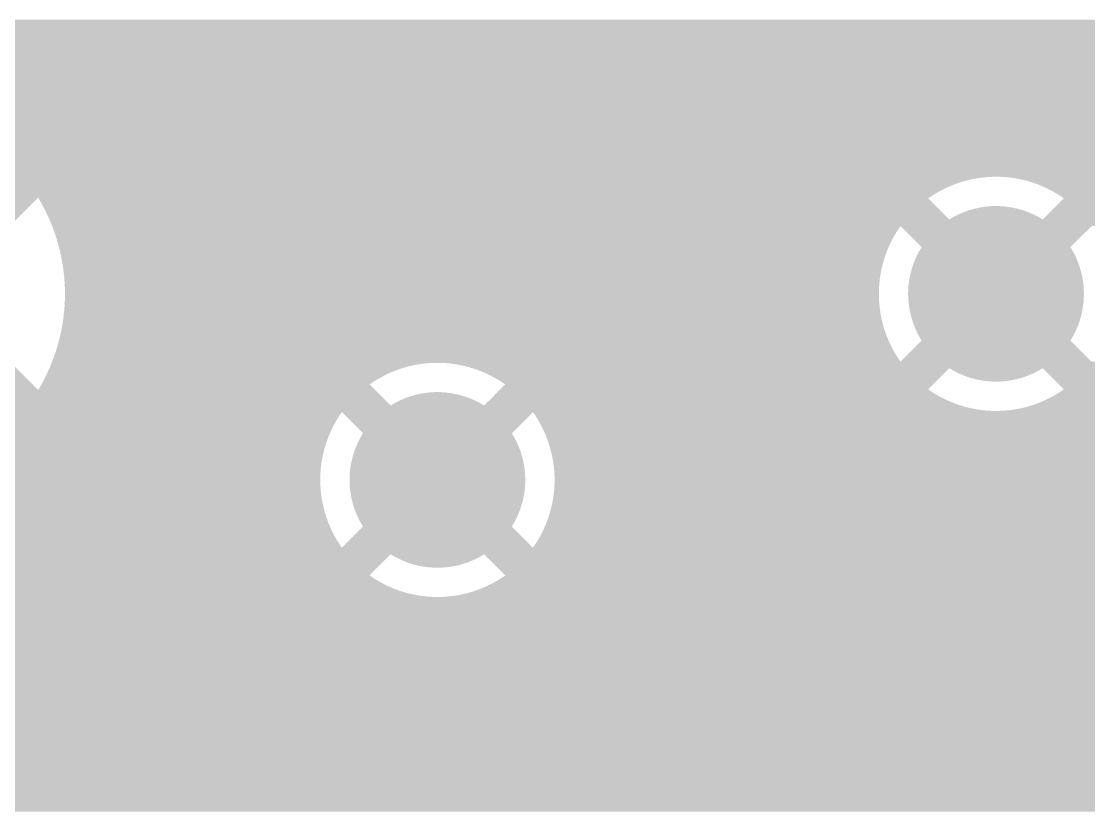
# Model space of a CAD drawing. Extents: x 295 to 953, y 10 to 290.
# Drawn here: x 697.31 to 709.32, y 126.5 to 135.35 of the extents above; entities that cross this region are included whole.
import ezdxf

# ---------------------------------------------------------------- set-up
doc = ezdxf.new("R2010")
doc.units = 0
doc.header["$LTSCALE"] = 5
doc.header["$MEASUREMENT"] = 0
doc.layers.add('GND1', color=7, linetype='CONTINUOUS')

msp = doc.modelspace()

# ---------------------------------------------------------------- linework, layer by layer
at = {"layer": 'GND1'}
for points in [[(682.03, 135.333), (681.823, 135.373), (712.673, 135.333), (712.695, 135.373)], [(682.069, 135.316), (682.03, 135.333), (712.664, 135.316), (712.673, 135.333)], [(682.224, 135.249), (682.069, 135.316), (712.645, 135.249), (712.664, 135.316)], [(682.396, 135.127), (682.224, 135.249), (712.609, 135.127), (712.645, 135.249)], [(682.409, 135.113), (682.396, 135.127), (712.605, 135.113), (712.609, 135.127)], [(682.538, 134.972), (682.409, 135.113), (712.593, 134.972), (712.605, 135.113)], [(682.558, 134.938), (682.538, 134.972), (712.59, 134.938), (712.593, 134.972)], [(682.645, 134.79), (682.558, 134.938), (712.606, 134.79), (712.59, 134.938)], [(682.665, 134.729), (682.645, 134.79), (712.612, 134.729), (712.606, 134.79)], [(682.711, 134.589), (682.665, 134.729), (712.658, 134.589), (712.612, 134.729)], [(682.717, 134.528), (682.711, 134.589), (712.678, 134.528), (712.658, 134.589)], [(682.733, 134.38), (682.717, 134.528), (712.765, 134.38), (712.678, 134.528)], [(682.733, 134.379), (682.733, 134.38), (712.765, 134.379), (712.765, 134.38)], [(695.779, 134.378), (695.682, 134.379), (712.766, 134.378), (712.765, 134.379)], [(695.875, 134.373), (695.779, 134.378), (712.769, 134.373), (712.766, 134.378)], [(695.972, 134.363), (695.875, 134.373), (712.775, 134.363), (712.769, 134.373)], [(696.067, 134.348), (695.972, 134.363), (712.783, 134.348), (712.775, 134.363)], [(696.076, 134.346), (696.067, 134.348), (712.784, 134.346), (712.783, 134.348)], [(696.162, 134.329), (696.076, 134.346), (712.8, 134.329), (712.784, 134.346)], [(696.256, 134.306), (696.162, 134.329), (712.821, 134.306), (712.8, 134.329)], [(696.349, 134.278), (696.256, 134.306), (712.847, 134.278), (712.821, 134.306)], [(696.44, 134.247), (696.349, 134.278), (712.876, 134.247), (712.847, 134.278)], [(696.53, 134.211), (696.44, 134.247), (712.909, 134.211), (712.876, 134.247)], [(696.573, 134.191), (696.53, 134.211), (712.927, 134.191), (712.909, 134.211)], [(696.618, 134.17), (696.573, 134.191), (712.956, 134.17), (712.927, 134.191)], [(696.704, 134.126), (696.618, 134.17), (713.018, 134.126), (712.956, 134.17)], [(696.696, 133.985), (696.779, 134.069), (713.292, 133.985), (713.099, 134.069)], [(696.788, 134.078), (696.704, 134.126), (713.086, 134.078), (713.018, 134.126)], [(696.779, 134.069), (696.788, 134.078), (713.099, 134.069), (713.086, 134.078)], [(696.531, 133.821), (696.655, 133.945), (800.832, 133.821), (800.956, 133.945)], [(696.655, 133.945), (696.696, 133.985), (713.499, 133.945), (713.292, 133.985)], [(696.509, 133.799), (696.531, 133.821), (740.916, 133.799), (741.108, 133.821)], [(696.377, 133.666), (696.443, 133.733), (740.632, 133.666), (740.734, 133.733)], [(696.443, 133.733), (696.509, 133.799), (740.734, 133.733), (740.916, 133.799)], [(682.268, 133.538), (682.296, 133.56), (707.871, 133.538), (707.944, 133.56)], [(682.296, 133.56), (682.319, 133.577), (707.944, 133.56), (708.019, 133.577)], [(682.319, 133.577), (682.336, 133.59), (708.019, 133.577), (708.095, 133.59)], [(682.336, 133.59), (682.347, 133.598), (708.095, 133.59), (708.171, 133.598)], [(682.347, 133.598), (682.352, 133.603), (708.171, 133.598), (708.248, 133.603)], [(682.352, 133.603), (682.385, 133.627), (740.545, 133.603), (740.572, 133.627)], [(682.385, 133.627), (682.422, 133.656), (740.572, 133.627), (740.616, 133.656)], [(682.422, 133.656), (682.431, 133.666), (740.616, 133.656), (740.632, 133.666)], [(708.325, 133.602), (708.248, 133.603), (740.545, 133.602), (740.545, 133.603)], [(708.401, 133.597), (708.325, 133.602), (740.539, 133.597), (740.545, 133.602)], [(708.478, 133.588), (708.401, 133.597), (740.529, 133.588), (740.539, 133.597)], [(708.546, 133.575), (708.478, 133.588), (740.515, 133.575), (740.529, 133.588)], [(708.553, 133.574), (708.546, 133.575), (740.514, 133.574), (740.515, 133.575)], [(708.628, 133.556), (708.553, 133.574), (740.496, 133.556), (740.514, 133.574)], [(682.064, 133.438), (682.086, 133.448), (707.64, 133.438), (707.659, 133.448)], [(682.086, 133.448), (682.158, 133.482), (707.659, 133.448), (707.728, 133.482)], [(682.158, 133.482), (682.222, 133.512), (707.728, 133.482), (707.799, 133.512)], [(682.222, 133.512), (682.255, 133.528), (707.799, 133.512), (707.842, 133.528)], [(682.255, 133.528), (682.268, 133.538), (707.842, 133.528), (707.871, 133.538)], [(708.701, 133.533), (708.628, 133.556), (740.473, 133.533), (740.496, 133.556)], [(708.773, 133.507), (708.701, 133.533), (740.447, 133.507), (740.473, 133.533)], [(708.843, 133.476), (708.773, 133.507), (740.416, 133.476), (740.447, 133.507)], [(708.912, 133.441), (708.843, 133.476), (740.381, 133.441), (740.416, 133.476)], [(708.978, 133.402), (708.912, 133.441), (740.342, 133.402), (740.381, 133.441)], [(642.881, 133.368), (642.86, 133.386), (707.528, 133.368), (707.555, 133.386)], [(642.883, 133.367), (642.881, 133.368), (707.526, 133.367), (707.528, 133.368)], [(681.648, 133.386), (681.859, 133.39), (707.555, 133.386), (707.561, 133.39)], [(681.859, 133.39), (681.946, 133.41), (707.561, 133.39), (707.592, 133.41)], [(681.946, 133.41), (682.064, 133.438), (707.592, 133.41), (707.64, 133.438)], [(694.323, 132.955), (693.912, 133.367), (697.088, 132.955), (697.5, 133.367)], [(697.504, 133.36), (697.5, 133.367), (707.515, 133.36), (707.526, 133.367)], [(697.536, 133.304), (697.504, 133.36), (707.571, 133.304), (707.515, 133.36)], [(708.804, 133.122), (709.042, 133.359), (740.062, 133.122), (740.3, 133.359)], [(709.042, 133.359), (708.978, 133.402), (740.3, 133.359), (740.342, 133.402)], [(697.581, 133.218), (697.536, 133.304), (707.657, 133.218), (707.571, 133.304)], [(697.623, 133.13), (697.581, 133.218), (707.744, 133.13), (707.657, 133.218)], [(707.871, 133.185), (707.911, 133.202), (708.687, 133.185), (708.645, 133.202)], [(707.911, 133.202), (707.933, 133.21), (708.645, 133.202), (708.626, 133.21)], [(707.933, 133.21), (707.973, 133.225), (708.626, 133.21), (708.582, 133.225)], [(707.973, 133.225), (707.996, 133.231), (708.582, 133.225), (708.563, 133.231)], [(707.996, 133.231), (708.037, 133.243), (708.563, 133.231), (708.518, 133.243)], [(708.037, 133.243), (708.061, 133.248), (708.518, 133.243), (708.498, 133.248)], [(708.061, 133.248), (708.102, 133.257), (708.498, 133.248), (708.452, 133.257)], [(708.102, 133.257), (708.127, 133.261), (708.452, 133.257), (708.433, 133.261)], [(708.127, 133.261), (708.168, 133.267), (708.433, 133.261), (708.385, 133.267)], [(708.168, 133.267), (708.196, 133.269), (708.385, 133.267), (708.367, 133.269)], [(708.196, 133.269), (708.234, 133.272), (708.367, 133.269), (708.314, 133.272)], [(708.234, 133.272), (708.301, 133.273), (708.314, 133.272), (708.301, 133.273)], [(697.626, 133.122), (697.623, 133.13), (707.753, 133.122), (707.744, 133.13)], [(697.657, 133.047), (697.626, 133.122), (739.987, 133.047), (740.062, 133.122)], [(707.753, 133.122), (707.791, 133.145), (708.804, 133.122), (708.765, 133.145)], [(707.791, 133.145), (707.811, 133.155), (708.765, 133.145), (708.747, 133.155)], [(707.811, 133.155), (707.85, 133.175), (708.747, 133.155), (708.706, 133.175)], [(707.85, 133.175), (707.871, 133.185), (708.706, 133.175), (708.687, 133.185)], [(697.66, 133.041), (697.657, 133.047), (707.199, 133.041), (707.203, 133.047)], [(697.68, 132.984), (697.66, 133.041), (707.161, 132.984), (707.199, 133.041)], [(697.692, 132.95), (697.68, 132.984), (707.141, 132.95), (707.161, 132.984)], [(707.441, 132.81), (707.203, 133.047), (709.116, 132.81), (709.354, 133.047)], [(697.703, 132.917), (697.692, 132.95), (707.122, 132.917), (707.141, 132.95)], [(697.721, 132.857), (697.703, 132.917), (707.091, 132.857), (707.122, 132.917)], [(697.723, 132.849), (697.721, 132.857), (707.087, 132.849), (707.091, 132.857)], [(697.742, 132.779), (697.723, 132.849), (707.056, 132.779), (707.087, 132.849)], [(697.745, 132.764), (697.742, 132.779), (707.05, 132.764), (707.056, 132.779)], [(697.757, 132.707), (697.745, 132.764), (707.029, 132.707), (707.05, 132.764)], [(707.378, 132.693), (707.398, 132.733), (709.179, 132.693), (709.16, 132.733)], [(707.398, 132.733), (707.407, 132.752), (709.16, 132.733), (709.149, 132.752)], [(707.407, 132.752), (707.43, 132.791), (709.149, 132.752), (709.128, 132.791)], [(707.43, 132.791), (707.441, 132.81), (709.128, 132.791), (709.116, 132.81)], [(697.765, 132.669), (697.757, 132.707), (707.018, 132.669), (707.029, 132.707)], [(697.771, 132.633), (697.765, 132.669), (707.007, 132.633), (707.018, 132.669)], [(697.781, 132.574), (697.771, 132.633), (706.992, 132.574), (707.007, 132.633)], [(707.331, 132.568), (707.345, 132.61), (709.225, 132.568), (709.212, 132.61)], [(707.345, 132.61), (707.352, 132.631), (709.212, 132.61), (709.204, 132.631)], [(707.352, 132.631), (707.369, 132.672), (709.204, 132.631), (709.188, 132.672)], [(707.369, 132.672), (707.378, 132.693), (709.188, 132.672), (709.179, 132.693)], [(697.783, 132.559), (697.781, 132.574), (706.989, 132.559), (706.992, 132.574)], [(697.791, 132.483), (697.783, 132.559), (706.975, 132.483), (706.989, 132.559)], [(697.792, 132.477), (697.791, 132.483), (706.974, 132.477), (706.975, 132.483)], [(707.302, 132.439), (707.31, 132.482), (709.255, 132.439), (709.248, 132.482)], [(707.31, 132.482), (707.314, 132.504), (709.248, 132.482), (709.242, 132.504)], [(707.314, 132.504), (707.326, 132.547), (709.242, 132.504), (709.232, 132.547)], [(707.326, 132.547), (707.331, 132.568), (709.232, 132.547), (709.225, 132.568)], [(697.797, 132.407), (697.792, 132.477), (706.966, 132.407), (706.974, 132.477)], [(697.799, 132.381), (697.797, 132.407), (706.964, 132.381), (706.966, 132.407)], [(697.8, 132.33), (697.799, 132.381), (706.961, 132.33), (706.964, 132.381)], [(707.292, 132.351), (707.293, 132.373), (709.265, 132.351), (709.263, 132.373)], [(707.293, 132.373), (707.299, 132.417), (709.263, 132.373), (709.259, 132.417)], [(707.299, 132.417), (707.302, 132.439), (709.259, 132.417), (709.255, 132.439)], [(697.801, 132.284), (697.8, 132.33), (706.96, 132.284), (706.961, 132.33)], [(697.8, 132.211), (697.801, 132.253), (706.962, 132.211), (706.96, 132.253)], [(697.801, 132.253), (697.801, 132.284), (706.96, 132.253), (706.96, 132.284)], [(707.289, 132.284), (707.29, 132.306), (709.268, 132.284), (709.267, 132.306)], [(707.29, 132.262), (707.289, 132.284), (709.267, 132.262), (709.268, 132.284)], [(707.29, 132.306), (707.292, 132.351), (709.267, 132.306), (709.265, 132.351)], [(707.292, 132.218), (707.29, 132.262), (709.265, 132.218), (709.267, 132.262)], [(697.794, 132.114), (697.798, 132.177), (706.971, 132.114), (706.964, 132.177)], [(697.798, 132.177), (697.8, 132.211), (706.964, 132.177), (706.962, 132.211)], [(707.294, 132.195), (707.292, 132.218), (709.264, 132.195), (709.265, 132.218)], [(707.298, 132.151), (707.294, 132.195), (709.258, 132.151), (709.264, 132.195)], [(707.302, 132.13), (707.298, 132.151), (709.255, 132.13), (709.258, 132.151)], [(707.31, 132.086), (707.302, 132.13), (709.247, 132.086), (709.255, 132.13)], [(697.774, 131.95), (697.784, 132.018), (707.003, 131.95), (706.987, 132.018)], [(697.784, 132.018), (697.785, 132.025), (706.987, 132.018), (706.986, 132.025)], [(697.785, 132.025), (697.793, 132.101), (706.986, 132.025), (706.973, 132.101)], [(697.793, 132.101), (697.794, 132.114), (706.973, 132.101), (706.971, 132.114)], [(707.315, 132.064), (707.31, 132.086), (709.243, 132.064), (709.247, 132.086)], [(707.325, 132.021), (707.315, 132.064), (709.232, 132.021), (709.243, 132.064)], [(707.332, 132), (707.325, 132.021), (709.226, 132), (709.232, 132.021)], [(707.345, 131.958), (707.332, 132), (709.212, 131.958), (709.226, 132)], [(697.76, 131.876), (697.77, 131.922), (707.024, 131.876), (707.011, 131.922)], [(697.77, 131.922), (697.774, 131.95), (707.011, 131.922), (707.003, 131.95)], [(707.353, 131.937), (707.345, 131.958), (709.205, 131.937), (709.212, 131.958)], [(707.369, 131.896), (707.353, 131.937), (709.188, 131.896), (709.205, 131.937)], [(707.378, 131.876), (707.369, 131.896), (709.179, 131.876), (709.188, 131.896)], [(697.727, 131.733), (697.745, 131.804), (707.08, 131.733), (707.05, 131.804)], [(697.745, 131.804), (697.751, 131.827), (707.05, 131.804), (707.042, 131.827)], [(697.751, 131.827), (697.76, 131.876), (707.042, 131.827), (707.024, 131.876)], [(707.203, 131.521), (707.441, 131.758), (709.354, 131.521), (709.116, 131.758)], [(707.397, 131.836), (707.378, 131.876), (709.16, 131.836), (709.179, 131.876)], [(707.408, 131.816), (707.397, 131.836), (709.15, 131.816), (709.16, 131.836)], [(707.429, 131.777), (707.408, 131.816), (709.127, 131.777), (709.15, 131.816)], [(707.441, 131.758), (707.429, 131.777), (709.116, 131.758), (709.127, 131.777)], [(697.685, 131.598), (697.7, 131.641), (707.152, 131.598), (707.128, 131.641)], [(697.7, 131.641), (697.707, 131.665), (707.128, 131.641), (707.114, 131.665)], [(697.707, 131.665), (697.727, 131.733), (707.114, 131.665), (707.08, 131.733)], [(693.911, 131.201), (694.323, 131.613), (697.5, 131.201), (697.088, 131.613)], [(697.651, 131.507), (697.657, 131.521), (718.412, 131.507), (718.421, 131.521)], [(697.657, 131.521), (697.662, 131.534), (707.203, 131.521), (707.194, 131.534)], [(697.662, 131.534), (697.668, 131.549), (707.194, 131.534), (707.184, 131.549)], [(697.668, 131.549), (697.685, 131.598), (707.184, 131.549), (707.152, 131.598)], [(697.599, 131.387), (697.613, 131.417), (701.441, 131.387), (701.512, 131.417)], [(697.613, 131.417), (697.624, 131.443), (701.512, 131.417), (701.584, 131.443)], [(697.624, 131.443), (697.632, 131.459), (701.584, 131.443), (701.641, 131.459)], [(697.632, 131.459), (697.634, 131.464), (701.641, 131.459), (701.658, 131.464)], [(697.634, 131.464), (697.641, 131.482), (701.658, 131.464), (701.733, 131.482)], [(697.641, 131.482), (697.646, 131.495), (701.733, 131.482), (701.808, 131.495)], [(697.646, 131.495), (697.649, 131.503), (701.808, 131.495), (701.885, 131.503)], [(697.649, 131.503), (697.651, 131.507), (701.885, 131.503), (701.961, 131.507)], [(702.115, 131.502), (702.038, 131.507), (718.409, 131.502), (718.412, 131.507)], [(702.191, 131.492), (702.115, 131.502), (718.403, 131.492), (718.409, 131.502)], [(702.267, 131.478), (702.191, 131.492), (718.394, 131.478), (718.403, 131.492)], [(702.341, 131.46), (702.267, 131.478), (718.383, 131.46), (718.394, 131.478)], [(702.387, 131.446), (702.341, 131.46), (718.375, 131.446), (718.383, 131.46)], [(702.415, 131.438), (702.387, 131.446), (707.744, 131.438), (707.753, 131.446)], [(702.487, 131.411), (702.415, 131.438), (707.718, 131.411), (707.744, 131.438)], [(702.557, 131.38), (702.487, 131.411), (707.687, 131.38), (707.718, 131.411)], [(707.792, 131.424), (707.753, 131.446), (708.766, 131.424), (708.804, 131.446)], [(707.81, 131.413), (707.792, 131.424), (708.746, 131.413), (708.766, 131.424)], [(707.851, 131.393), (707.81, 131.413), (708.707, 131.393), (708.746, 131.413)], [(708.824, 131.426), (708.804, 131.446), (718.362, 131.426), (718.375, 131.446)], [(709.042, 131.209), (708.824, 131.426), (718.28, 131.209), (718.362, 131.426)], [(697.541, 131.273), (697.548, 131.285), (701.241, 131.273), (701.26, 131.285)], [(697.548, 131.285), (697.563, 131.315), (701.26, 131.285), (701.306, 131.315)], [(697.563, 131.315), (697.582, 131.353), (701.306, 131.315), (701.373, 131.353)], [(697.582, 131.353), (697.592, 131.371), (701.373, 131.353), (701.41, 131.371)], [(697.592, 131.371), (697.599, 131.387), (701.41, 131.371), (701.441, 131.387)], [(702.625, 131.345), (702.557, 131.38), (707.652, 131.345), (707.687, 131.38)], [(702.691, 131.307), (702.625, 131.345), (707.613, 131.307), (707.652, 131.345)], [(702.755, 131.264), (702.691, 131.307), (707.571, 131.264), (707.613, 131.307)], [(707.87, 131.383), (707.851, 131.393), (708.686, 131.383), (708.707, 131.393)], [(707.912, 131.366), (707.87, 131.383), (708.646, 131.366), (708.686, 131.383)], [(707.931, 131.358), (707.912, 131.366), (708.624, 131.358), (708.646, 131.366)], [(707.975, 131.343), (707.931, 131.358), (708.584, 131.343), (708.624, 131.358)], [(707.994, 131.337), (707.975, 131.343), (708.561, 131.337), (708.584, 131.343)], [(708.039, 131.325), (707.994, 131.337), (708.52, 131.325), (708.561, 131.337)], [(708.059, 131.32), (708.039, 131.325), (708.496, 131.32), (708.52, 131.325)], [(708.105, 131.311), (708.059, 131.32), (708.455, 131.311), (708.496, 131.32)], [(708.124, 131.307), (708.105, 131.311), (708.43, 131.307), (708.455, 131.311)], [(708.172, 131.301), (708.124, 131.307), (708.389, 131.301), (708.43, 131.307)], [(708.19, 131.299), (708.172, 131.301), (708.361, 131.299), (708.389, 131.301)], [(708.243, 131.296), (708.19, 131.299), (708.323, 131.296), (708.361, 131.299)], [(708.256, 131.295), (708.243, 131.296), (708.256, 131.295), (708.323, 131.296)], [(643.588, 131.026), (643.627, 131.195), (701.466, 131.026), (701.298, 131.195)], [(643.627, 131.195), (643.628, 131.201), (701.298, 131.195), (701.292, 131.201)], [(697.5, 131.201), (697.536, 131.264), (701.292, 131.201), (701.229, 131.264)], [(697.536, 131.264), (697.541, 131.273), (701.229, 131.264), (701.241, 131.273)], [(701.775, 131.153), (701.816, 131.162), (702.212, 131.153), (702.166, 131.162)], [(701.816, 131.162), (701.841, 131.166), (702.166, 131.162), (702.147, 131.166)], [(701.841, 131.166), (701.882, 131.171), (702.147, 131.166), (702.099, 131.171)], [(701.882, 131.171), (701.91, 131.174), (702.099, 131.171), (702.081, 131.174)], [(701.91, 131.174), (701.948, 131.177), (702.081, 131.174), (702.028, 131.177)], [(701.948, 131.177), (702.014, 131.177), (702.028, 131.177), (702.014, 131.177)], [(702.619, 131.127), (702.657, 131.166), (707.645, 131.127), (707.579, 131.166)], [(702.657, 131.166), (702.7, 131.209), (707.579, 131.166), (707.515, 131.209)], [(702.7, 131.209), (702.755, 131.264), (707.515, 131.209), (707.571, 131.264)], [(708.898, 131.12), (708.965, 131.158), (718.264, 131.12), (718.271, 131.158)], [(708.965, 131.158), (709.029, 131.2), (718.271, 131.158), (718.278, 131.2)], [(709.029, 131.2), (709.041, 131.209), (718.278, 131.2), (718.28, 131.209)], [(701.466, 131.026), (701.505, 131.049), (702.518, 131.026), (702.479, 131.049)], [(701.505, 131.049), (701.525, 131.06), (702.479, 131.049), (702.46, 131.06)], [(701.525, 131.06), (701.563, 131.08), (702.46, 131.06), (702.42, 131.08)], [(701.563, 131.08), (701.585, 131.089), (702.42, 131.08), (702.401, 131.089)], [(701.585, 131.089), (701.624, 131.107), (702.401, 131.089), (702.358, 131.107)], [(701.624, 131.107), (701.646, 131.115), (702.358, 131.107), (702.339, 131.115)], [(701.646, 131.115), (701.687, 131.129), (702.339, 131.115), (702.296, 131.129)], [(701.687, 131.129), (701.71, 131.136), (702.296, 131.129), (702.276, 131.136)], [(701.71, 131.136), (701.751, 131.148), (702.276, 131.136), (702.231, 131.148)], [(701.751, 131.148), (701.775, 131.153), (702.231, 131.148), (702.212, 131.153)], [(702.526, 131.035), (702.553, 131.062), (707.856, 131.035), (707.784, 131.062)], [(702.553, 131.062), (702.584, 131.092), (707.784, 131.062), (707.714, 131.092)], [(702.584, 131.092), (702.619, 131.127), (707.714, 131.092), (707.645, 131.127)], [(708.686, 131.03), (708.759, 131.056), (718.249, 131.03), (718.253, 131.056)], [(708.759, 131.056), (708.829, 131.086), (718.253, 131.056), (718.258, 131.086)], [(708.829, 131.086), (708.898, 131.12), (718.258, 131.086), (718.264, 131.12)], [(643.559, 130.902), (643.571, 130.952), (700.883, 130.902), (700.917, 130.952)], [(643.571, 130.952), (643.574, 130.966), (718.239, 130.952), (718.239, 130.966)], [(643.574, 130.966), (643.575, 130.971), (708.232, 130.966), (708.156, 130.971)], [(643.574, 130.966), (643.574, 130.966), (708.309, 130.966), (708.232, 130.966)], [(643.575, 130.971), (643.577, 130.98), (708.156, 130.971), (708.08, 130.98)], [(643.577, 130.98), (643.581, 130.994), (708.08, 130.98), (708.004, 130.994)], [(643.581, 130.994), (643.585, 131.012), (708.004, 130.994), (707.929, 131.012)], [(643.585, 131.012), (643.588, 131.026), (707.929, 131.012), (707.884, 131.026)], [(701.154, 130.714), (700.917, 130.952), (702.83, 130.714), (703.067, 130.952)], [(702.518, 131.026), (702.526, 131.035), (707.884, 131.026), (707.856, 131.035)], [(703.094, 130.914), (703.067, 130.952), (718.237, 130.914), (718.239, 130.952)], [(708.309, 130.966), (708.386, 130.97), (718.239, 130.966), (718.239, 130.97)], [(708.386, 130.97), (708.462, 130.978), (718.239, 130.97), (718.24, 130.978)], [(708.462, 130.978), (708.466, 130.979), (718.24, 130.978), (718.24, 130.979)], [(708.466, 130.979), (708.538, 130.991), (718.24, 130.979), (718.242, 130.991)], [(708.538, 130.991), (708.613, 131.008), (718.242, 130.991), (718.245, 131.008)], [(708.613, 131.008), (708.686, 131.03), (718.245, 131.008), (718.249, 131.03)], [(696.39, 130.888), (696.377, 130.902), (700.874, 130.888), (700.883, 130.902)], [(696.457, 130.822), (696.39, 130.888), (700.835, 130.822), (700.874, 130.888)], [(696.525, 130.753), (696.457, 130.822), (700.8, 130.753), (700.835, 130.822)], [(703.11, 130.887), (703.094, 130.914), (718.236, 130.887), (718.237, 130.914)], [(703.134, 130.848), (703.11, 130.887), (718.24, 130.848), (718.236, 130.887)], [(703.17, 130.781), (703.134, 130.848), (718.247, 130.781), (718.24, 130.848)], [(696.595, 130.683), (696.525, 130.753), (700.77, 130.683), (700.8, 130.753)], [(696.667, 130.611), (696.595, 130.683), (700.743, 130.611), (700.77, 130.683)], [(701.121, 130.657), (701.143, 130.695), (702.863, 130.657), (702.841, 130.695)], [(701.143, 130.695), (701.154, 130.714), (702.841, 130.695), (702.83, 130.714)], [(703.203, 130.711), (703.17, 130.781), (718.253, 130.711), (718.247, 130.781)], [(703.225, 130.655), (703.203, 130.711), (718.259, 130.655), (718.253, 130.711)], [(696.741, 130.538), (696.667, 130.611), (700.72, 130.538), (700.743, 130.611)], [(701.066, 130.536), (701.083, 130.577), (702.918, 130.536), (702.902, 130.577)], [(701.083, 130.577), (701.091, 130.597), (702.902, 130.577), (702.892, 130.597)], [(701.091, 130.597), (701.111, 130.637), (702.892, 130.597), (702.874, 130.637)], [(701.111, 130.637), (701.121, 130.657), (702.874, 130.637), (702.863, 130.657)], [(703.231, 130.64), (703.225, 130.655), (718.263, 130.64), (718.259, 130.655)], [(703.255, 130.567), (703.231, 130.64), (718.285, 130.567), (718.263, 130.64)], [(703.275, 130.493), (703.255, 130.567), (718.307, 130.493), (718.285, 130.567)], [(696.66, 130.419), (696.742, 130.463), (700.694, 130.419), (700.702, 130.463)], [(696.788, 130.49), (696.741, 130.538), (700.709, 130.49), (700.72, 130.538)], [(696.742, 130.463), (696.746, 130.465), (700.702, 130.463), (700.703, 130.465)], [(696.746, 130.465), (696.788, 130.49), (700.703, 130.465), (700.709, 130.49)], [(701.028, 130.408), (701.039, 130.451), (702.956, 130.408), (702.946, 130.451)], [(701.039, 130.451), (701.045, 130.473), (702.946, 130.451), (702.939, 130.473)], [(701.045, 130.473), (701.059, 130.515), (702.939, 130.473), (702.926, 130.515)], [(701.059, 130.515), (701.066, 130.536), (702.926, 130.515), (702.918, 130.536)], [(703.288, 130.432), (703.275, 130.493), (718.325, 130.432), (718.307, 130.493)], [(696.411, 130.311), (696.484, 130.339), (700.679, 130.311), (700.682, 130.339)], [(696.484, 130.339), (696.573, 130.377), (700.682, 130.339), (700.687, 130.377)], [(696.573, 130.377), (696.596, 130.388), (700.687, 130.377), (700.688, 130.388)], [(696.596, 130.388), (696.66, 130.419), (700.688, 130.388), (700.694, 130.419)], [(701.007, 130.277), (701.012, 130.321), (702.977, 130.277), (702.972, 130.321)], [(701.012, 130.321), (701.015, 130.343), (702.972, 130.321), (702.968, 130.343)], [(701.015, 130.343), (701.024, 130.387), (702.968, 130.343), (702.961, 130.387)], [(701.024, 130.387), (701.028, 130.408), (702.961, 130.387), (702.956, 130.408)], [(703.291, 130.418), (703.288, 130.432), (718.332, 130.418), (718.325, 130.432)], [(703.302, 130.342), (703.291, 130.418), (718.371, 130.342), (718.332, 130.418)], [(703.309, 130.265), (703.302, 130.342), (718.411, 130.265), (718.371, 130.342)], [(695.826, 130.192), (695.922, 130.2), (700.674, 130.192), (700.674, 130.2)], [(695.922, 130.2), (696.018, 130.212), (700.674, 130.2), (700.674, 130.212)], [(696.018, 130.212), (696.114, 130.229), (700.674, 130.212), (700.674, 130.229)], [(696.114, 130.229), (696.141, 130.235), (700.674, 130.229), (700.674, 130.235)], [(696.141, 130.235), (696.208, 130.25), (700.674, 130.235), (700.675, 130.25)], [(696.208, 130.25), (696.301, 130.275), (700.675, 130.25), (700.677, 130.275)], [(696.301, 130.275), (696.394, 130.305), (700.677, 130.275), (700.679, 130.305)], [(696.394, 130.305), (696.411, 130.311), (700.679, 130.305), (700.679, 130.311)], [(701.003, 130.211), (701.006, 130.255), (702.98, 130.211), (702.979, 130.255)], [(701.003, 130.189), (701.003, 130.211), (702.981, 130.189), (702.98, 130.211)], [(701.006, 130.255), (701.007, 130.277), (702.979, 130.255), (702.977, 130.277)], [(703.31, 130.225), (703.309, 130.265), (718.432, 130.225), (718.411, 130.265)], [(703.311, 130.189), (703.31, 130.225), (718.461, 130.189), (718.432, 130.225)], [(647.13, 130.158), (647.106, 130.189), (700.674, 130.158), (700.674, 130.189)], [(647.134, 130.153), (647.13, 130.158), (700.674, 130.153), (700.674, 130.158)], [(647.171, 130.081), (647.134, 130.153), (700.678, 130.081), (700.674, 130.153)], [(647.211, 130.005), (647.171, 130.081), (700.686, 130.005), (700.678, 130.081)], [(695.729, 130.189), (695.826, 130.192), (700.674, 130.189), (700.674, 130.192)], [(701.004, 130.166), (701.003, 130.189), (702.981, 130.166), (702.981, 130.189)], [(701.005, 130.122), (701.004, 130.166), (702.978, 130.122), (702.981, 130.166)], [(701.007, 130.1), (701.005, 130.122), (702.977, 130.1), (702.978, 130.122)], [(701.012, 130.056), (701.007, 130.1), (702.972, 130.056), (702.977, 130.1)], [(703.305, 130.066), (703.31, 130.142), (718.558, 130.066), (718.497, 130.142)], [(703.31, 130.142), (703.311, 130.189), (718.497, 130.142), (718.461, 130.189)], [(647.242, 129.946), (647.211, 130.005), (700.696, 129.946), (700.686, 130.005)], [(701.016, 130.034), (701.012, 130.056), (702.969, 130.034), (702.972, 130.056)], [(701.023, 129.99), (701.016, 130.034), (702.961, 129.99), (702.969, 130.034)], [(701.028, 129.969), (701.023, 129.99), (702.956, 129.969), (702.961, 129.99)], [(701.039, 129.926), (701.028, 129.969), (702.945, 129.926), (702.956, 129.969)], [(703.282, 129.914), (703.296, 129.99), (718.726, 129.914), (718.638, 129.99)], [(703.296, 129.99), (703.302, 130.042), (718.638, 129.99), (718.577, 130.042)], [(703.302, 130.042), (703.305, 130.066), (718.577, 130.042), (718.558, 130.066)], [(647.247, 129.929), (647.242, 129.946), (700.699, 129.929), (700.696, 129.946)], [(647.269, 129.855), (647.247, 129.929), (700.716, 129.855), (700.699, 129.929)], [(647.291, 129.781), (647.269, 129.855), (700.738, 129.781), (700.716, 129.855)], [(701.045, 129.904), (701.039, 129.926), (702.939, 129.904), (702.945, 129.926)], [(701.058, 129.862), (701.045, 129.904), (702.925, 129.862), (702.939, 129.904)], [(701.066, 129.841), (701.058, 129.862), (702.918, 129.841), (702.925, 129.862)], [(701.082, 129.8), (701.066, 129.841), (702.901, 129.8), (702.918, 129.841)], [(703.244, 129.775), (703.264, 129.84), (718.957, 129.775), (718.844, 129.84)], [(703.264, 129.84), (703.276, 129.89), (718.844, 129.84), (718.754, 129.89)], [(703.276, 129.89), (703.282, 129.914), (718.754, 129.89), (718.726, 129.914)], [(647.308, 129.722), (647.291, 129.781), (700.759, 129.722), (700.738, 129.781)], [(647.309, 129.709), (647.308, 129.722), (700.764, 129.709), (700.759, 129.722)], [(701.092, 129.78), (701.082, 129.8), (702.893, 129.78), (702.901, 129.8)], [(701.111, 129.74), (701.092, 129.78), (702.873, 129.74), (702.893, 129.78)], [(701.121, 129.72), (701.111, 129.74), (702.863, 129.72), (702.873, 129.74)], [(701.143, 129.682), (701.121, 129.72), (702.841, 129.682), (702.863, 129.72)], [(703.217, 129.701), (703.241, 129.766), (719.178, 129.701), (718.984, 129.766)], [(703.241, 129.766), (703.244, 129.775), (718.984, 129.766), (718.957, 129.775)], [(647.316, 129.638), (647.309, 129.709), (700.794, 129.638), (700.764, 129.709)], [(647.323, 129.569), (647.316, 129.638), (700.828, 129.569), (700.794, 129.638)], [(700.917, 129.425), (701.154, 129.663), (703.067, 129.425), (702.83, 129.663)], [(701.154, 129.663), (701.143, 129.682), (702.83, 129.663), (702.841, 129.682)], [(703.149, 129.555), (703.184, 129.624), (739.571, 129.555), (739.571, 129.624)], [(703.184, 129.624), (703.204, 129.67), (739.571, 129.624), (739.571, 129.67)], [(703.204, 129.67), (703.215, 129.694), (719.409, 129.67), (719.227, 129.694)], [(703.215, 129.694), (703.217, 129.701), (719.227, 129.694), (719.178, 129.701)], [(647.329, 129.502), (647.323, 129.569), (700.866, 129.502), (700.828, 129.569)], [(647.328, 129.438), (647.33, 129.49), (700.908, 129.438), (700.874, 129.49)], [(647.33, 129.49), (647.329, 129.502), (700.874, 129.49), (700.866, 129.502)], [(703.067, 129.425), (703.11, 129.489), (739.571, 129.425), (739.571, 129.489)], [(703.11, 129.489), (703.149, 129.555), (739.571, 129.489), (739.571, 129.555)], [(647.319, 129.351), (647.327, 129.398), (739.571, 129.351), (739.571, 129.398)], [(647.327, 129.398), (647.328, 129.425), (739.571, 129.398), (739.571, 129.425)], [(647.328, 129.425), (647.328, 129.438), (700.917, 129.425), (700.908, 129.438)], [(647.287, 129.169), (647.319, 129.351), (701.284, 129.169), (701.466, 129.351)], [(701.506, 129.328), (701.466, 129.351), (702.48, 129.328), (702.518, 129.351)], [(701.524, 129.317), (701.506, 129.328), (702.459, 129.317), (702.48, 129.328)], [(701.565, 129.297), (701.524, 129.317), (702.421, 129.297), (702.459, 129.317)], [(701.583, 129.288), (701.565, 129.297), (702.399, 129.288), (702.421, 129.297)], [(701.626, 129.27), (701.583, 129.288), (702.36, 129.27), (702.399, 129.288)], [(701.645, 129.262), (701.626, 129.27), (702.338, 129.262), (702.36, 129.27)], [(701.688, 129.248), (701.645, 129.262), (702.297, 129.248), (702.338, 129.262)], [(701.708, 129.241), (701.688, 129.248), (702.274, 129.241), (702.297, 129.248)], [(701.753, 129.229), (701.708, 129.241), (702.233, 129.229), (702.274, 129.241)], [(702.755, 129.113), (702.518, 129.351), (739.571, 129.113), (739.571, 129.351)], [(647.266, 129.113), (647.287, 129.169), (701.229, 129.113), (701.284, 129.169)], [(701.772, 129.224), (701.753, 129.229), (702.21, 129.224), (702.233, 129.229)], [(701.818, 129.215), (701.772, 129.224), (702.168, 129.215), (702.21, 129.224)], [(701.837, 129.212), (701.818, 129.215), (702.143, 129.212), (702.168, 129.215)], [(701.886, 129.206), (701.837, 129.212), (702.103, 129.206), (702.143, 129.212)], [(701.903, 129.204), (701.886, 129.206), (702.074, 129.204), (702.103, 129.206)], [(701.957, 129.201), (701.903, 129.204), (702.036, 129.201), (702.074, 129.204)], [(701.97, 129.2), (701.957, 129.201), (701.97, 129.2), (702.036, 129.201)], [(647.21, 128.966), (647.222, 128.997), (701.498, 128.966), (701.427, 128.997)], [(647.222, 128.997), (647.235, 129.032), (701.427, 128.997), (701.359, 129.032)], [(647.235, 129.032), (647.25, 129.071), (701.359, 129.032), (701.293, 129.071)], [(647.25, 129.071), (647.266, 129.113), (701.293, 129.071), (701.229, 129.113)], [(702.543, 128.99), (702.612, 129.024), (739.571, 128.99), (739.571, 129.024)], [(702.612, 129.024), (702.678, 129.062), (739.571, 129.024), (739.571, 129.062)], [(702.678, 129.062), (702.743, 129.104), (739.571, 129.062), (739.571, 129.104)], [(702.743, 129.104), (702.755, 129.113), (739.571, 129.104), (739.571, 129.113)], [(647.155, 128.871), (647.158, 128.876), (701.946, 128.871), (701.869, 128.876)], [(647.158, 128.876), (647.164, 128.885), (701.869, 128.876), (701.793, 128.885)], [(647.164, 128.885), (647.172, 128.899), (701.793, 128.885), (701.718, 128.899)], [(647.172, 128.899), (647.183, 128.917), (701.718, 128.899), (701.643, 128.917)], [(647.183, 128.917), (647.197, 128.939), (701.643, 128.917), (701.57, 128.939)], [(647.197, 128.939), (647.204, 128.951), (701.57, 128.939), (701.539, 128.951)], [(647.204, 128.951), (647.21, 128.966), (701.539, 128.951), (701.498, 128.966)], [(702.099, 128.874), (702.176, 128.883), (739.571, 128.874), (739.571, 128.883)], [(702.176, 128.883), (702.251, 128.896), (739.571, 128.883), (739.571, 128.896)], [(702.251, 128.896), (702.326, 128.913), (739.571, 128.896), (739.571, 128.913)], [(702.326, 128.913), (702.4, 128.934), (739.571, 128.913), (739.571, 128.934)], [(702.4, 128.934), (702.472, 128.96), (739.571, 128.934), (739.571, 128.96)], [(702.472, 128.96), (702.543, 128.99), (739.571, 128.96), (739.571, 128.99)], [(647.082, 128.753), (647.154, 128.87), (739.571, 128.753), (739.571, 128.87)], [(647.154, 128.87), (647.155, 128.871), (702.023, 128.87), (701.946, 128.871)], [(702.023, 128.87), (702.099, 128.874), (739.571, 128.87), (739.571, 128.874)], [(646.923, 128.581), (647.082, 128.753), (739.571, 128.581), (739.571, 128.753)], [(646.816, 128.503), (646.844, 128.523), (723.372, 128.503), (723.657, 128.523)], [(646.844, 128.523), (646.923, 128.581), (739.571, 128.523), (739.571, 128.581)], [(646.618, 128.388), (646.724, 128.438), (722.971, 128.388), (723.094, 128.438)], [(646.724, 128.438), (646.735, 128.444), (723.094, 128.438), (723.117, 128.444)], [(646.735, 128.444), (646.816, 128.503), (723.117, 128.444), (723.372, 128.503)], [(685.523, 128.348), (685.316, 128.388), (722.87, 128.348), (722.971, 128.388)], [(685.561, 128.331), (685.523, 128.348), (722.829, 128.331), (722.87, 128.348)], [(685.717, 128.264), (685.561, 128.331), (722.718, 128.264), (722.829, 128.331)], [(685.83, 128.184), (685.717, 128.264), (722.585, 128.184), (722.718, 128.264)], [(685.888, 128.142), (685.83, 128.184), (722.535, 128.142), (722.585, 128.184)], [(686.018, 128), (685.888, 128.142), (722.366, 128), (722.535, 128.142)], [(686.031, 127.987), (686.018, 128), (722.354, 127.987), (722.366, 128)], [(686.137, 127.805), (686.031, 127.987), (722.195, 127.805), (722.354, 127.987)], [(686.144, 127.785), (686.137, 127.805), (722.178, 127.785), (722.195, 127.805)], [(686.203, 127.604), (686.144, 127.785), (722.065, 127.604), (722.178, 127.785)], [(686.21, 127.543), (686.203, 127.604), (722.026, 127.543), (722.065, 127.604)], [(686.226, 127.395), (686.21, 127.543), (721.963, 127.395), (722.026, 127.543)], [(686.215, 127.28), (686.226, 127.395), (721.914, 127.28), (721.963, 127.395)], [(686.151, 127.017), (686.21, 127.22), (721.848, 127.017), (721.899, 127.22)], [(686.21, 127.22), (686.215, 127.28), (721.899, 127.22), (721.914, 127.28)], [(686.051, 126.831), (686.144, 127.003), (721.83, 126.831), (721.844, 127.003)], [(686.144, 127.003), (686.151, 127.017), (721.844, 127.003), (721.848, 127.017)], [(685.936, 126.696), (686.051, 126.831), (721.818, 126.696), (721.83, 126.831)], [(685.747, 126.543), (685.915, 126.671), (721.83, 126.543), (721.82, 126.671)], [(685.915, 126.671), (685.936, 126.696), (721.82, 126.671), (721.818, 126.696)], [(685.556, 126.453), (685.747, 126.543), (721.837, 126.453), (721.83, 126.543)]]:
    msp.add_solid(points, dxfattribs=at)

doc.saveas('drawing.dxf')
